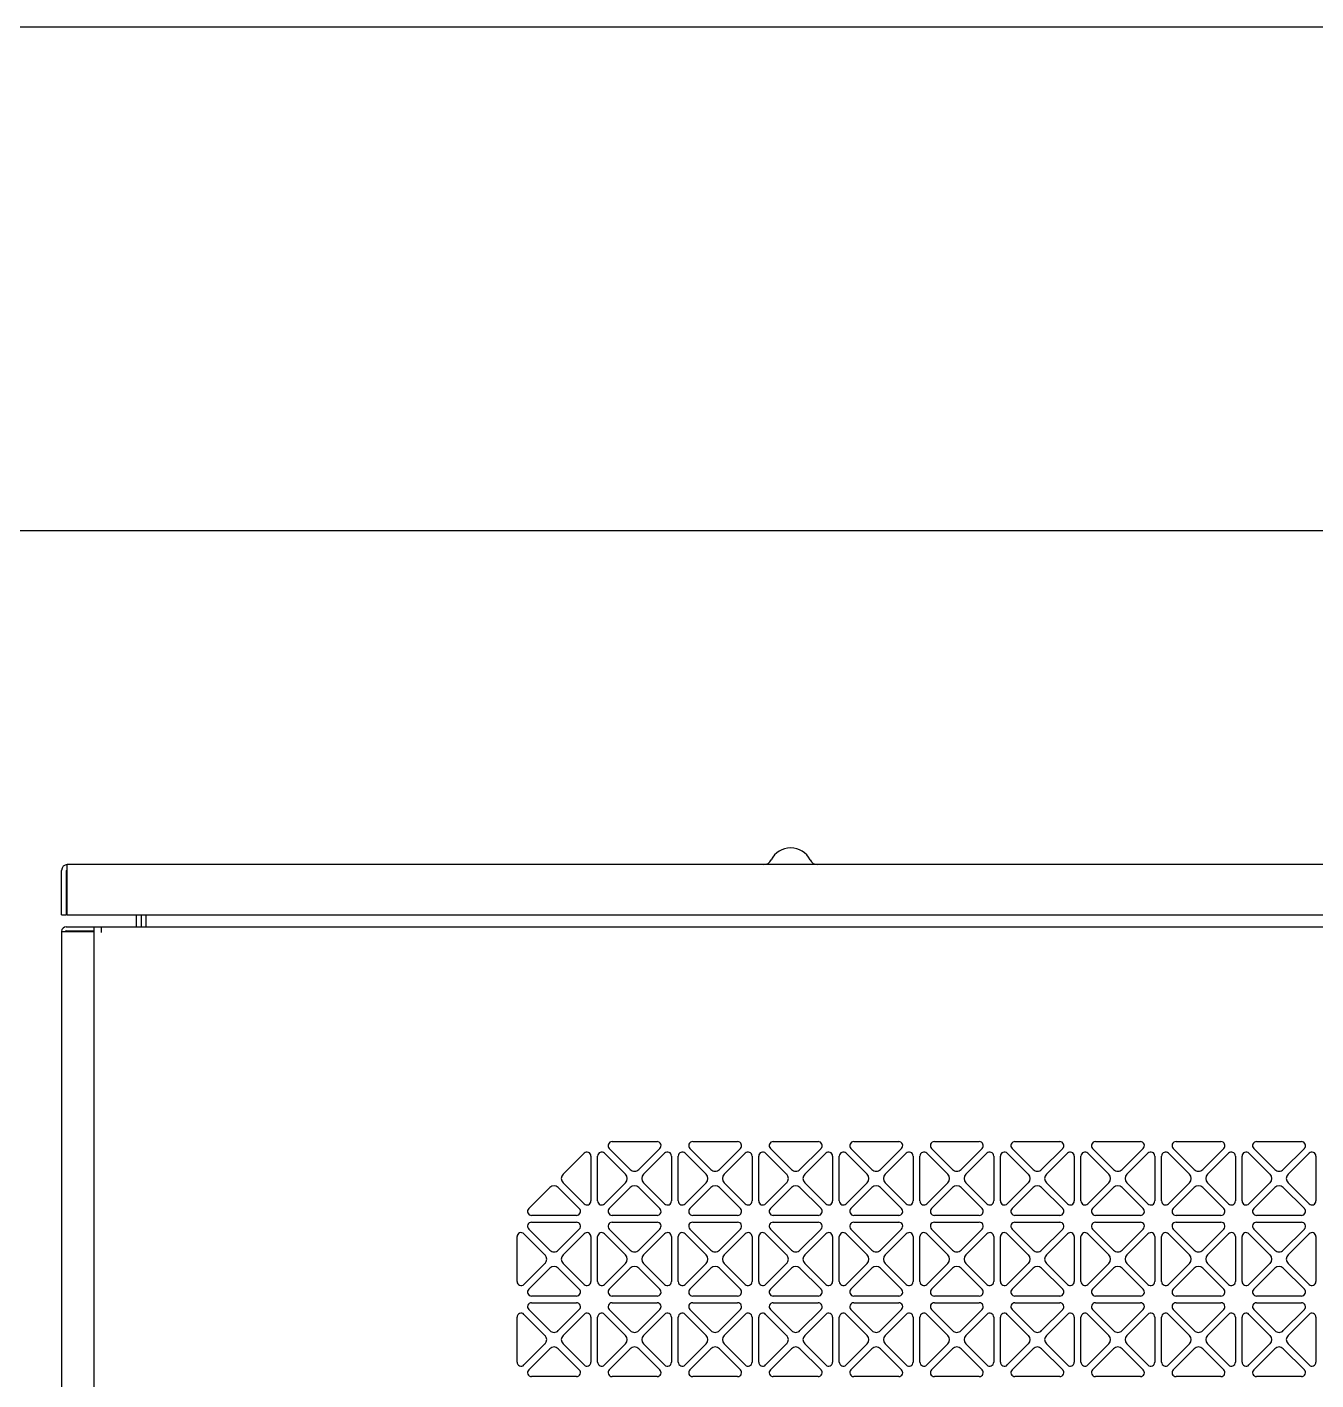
# Model space of a CAD drawing. Extents: x 59521 to 184406, y -1257 to 56672.
# Drawn here: x 69836.6 to 70220.6, y 15803.5 to 16206.5 of the extents above; entities that cross this region are included whole.
import ezdxf

# ---------------------------------------------------------------- set-up
doc = ezdxf.new("R2010")
doc.units = 0
doc.header["$MEASUREMENT"] = 0
doc.layers.get('0').update_dxf_attribs({"linetype": 'CONTINUOUS'})
for name, color, linetype in [('4215-12649_2_1_0', 7, 'CONTINUOUS'), ('4215-12649_2_2_0', 7, 'CONTINUOUS'), ('4215-12649_2_3_0', 7, 'CONTINUOUS'), ('4215-12655_1_0', 7, 'CONTINUOUS'), ('4215-12661_1_0', 7, 'CONTINUOUS'), ('WANGKONG_0', 7, 'CONTINUOUS')]:
    doc.layers.add(name, color=color, linetype=linetype)
doc.layers.add('THICK', color=7, linetype='CONTINUOUS', lineweight=0)

# ---------------------------------------------------------------- blocks, each defined once
blk = doc.blocks.new('ju77')
at = {"layer": '4215-12649_2_1_0', "color": 87, "linetype": 'Continuous'}
for p, q in [((-406.74, 462.5), (-406.74, 475.8)), ((-405.24, 462.5), (-405.24, 475.8)), ((-405.04, 462.5), (-405.04, 477.5)), ((325.96, 477.5), (-405.04, 477.5)), ((-406.74, 462.5), (-405.24, 462.5)), ((-405.04, 462.5), (325.96, 462.5))]:
    blk.add_line(p, q, dxfattribs=at)
for centre, radius, start, end in [((-189.54, 476), 6.5, 26.3878, 153.6122), ((-405.04, 475.8), 1.7, 90, 180), ((-405.04, 475.8), 0.2, 90, 180), ((-197.6, 480), 2.5, 270, 333.6122), ((-181.48, 480), 2.5, 206.3878, 270)]:
    blk.add_arc(centre, radius, start, end, dxfattribs=at)
at = {"layer": '4215-12649_2_2_0', "color": 87, "linetype": 'Continuous'}
for p, q in [((-384.54, 462.5), (-384.54, 459)), ((-383.04, 462.5), (-383.04, 459))]:
    blk.add_line(p, q, dxfattribs=at)
at = {"layer": '4215-12649_2_3_0', "color": 87, "linetype": 'Continuous'}
blk.add_line((-381.54, 459), (-381.54, 462.5), dxfattribs=at)
at = {"layer": '4215-12655_1_0', "color": 87, "linetype": 'Continuous'}
for p, q in [((-406.74, 457.6), (-406.74, -554.5)), ((-406.74, 457.6), (-397.04, 457.6)), ((-405.34, 459), (-397.04, 459)), ((-405.34, 457.8), (-397.04, 457.8))]:
    blk.add_line(p, q, dxfattribs=at)
for radius in [1.4, 0.2]:
    blk.add_arc((-405.34, 457.6), radius, 90, 180, dxfattribs=at)
at = {"layer": '4215-12661_1_0', "color": 87, "linetype": 'Continuous'}
for p, q in [((-397.04, -1554), (-397.04, 459)), ((-397.04, 459), (316.96, 459)), ((-394.84, 457.3), (-394.84, 459))]:
    blk.add_line(p, q, dxfattribs=at)
at = {"layer": 'WANGKONG_0', "color": 87, "linetype": 'Continuous'}
for p, q in [((-242.73, 395), (-229.35, 395)), ((-218.73, 395), (-205.35, 395)), ((-194.73, 395), (-181.35, 395)), ((-170.73, 395), (-157.35, 395)), ((-146.73, 395), (-133.35, 395)), ((-122.73, 395), (-109.35, 395)), ((-98.73, 395), (-85.35, 395)), ((-74.73, 395), (-61.35, 395)), ((-50.73, 395), (-37.35, 395)), ((-257.35, 385.27), (-251.09, 391.54)), ((-244.99, 391.54), (-238.73, 385.27)), ((-237.31, 386.69), (-243.58, 392.95)), ((-228.5, 392.95), (-234.77, 386.69)), ((-233.35, 385.27), (-227.09, 391.54)), ((-220.99, 391.54), (-214.73, 385.27)), ((-213.31, 386.69), (-219.58, 392.95)), ((-204.5, 392.95), (-210.77, 386.69)), ((-209.35, 385.27), (-203.09, 391.54)), ((-196.99, 391.54), (-190.73, 385.27)), ((-189.31, 386.69), (-195.58, 392.95)), ((-180.5, 392.95), (-186.77, 386.69)), ((-185.35, 385.27), (-179.09, 391.54)), ((-172.99, 391.54), (-166.73, 385.27)), ((-165.31, 386.69), (-171.58, 392.95)), ((-156.5, 392.95), (-162.77, 386.69)), ((-161.35, 385.27), (-155.09, 391.54)), ((-148.99, 391.54), (-142.73, 385.27)), ((-141.31, 386.69), (-147.58, 392.95)), ((-132.5, 392.95), (-138.77, 386.69)), ((-137.35, 385.27), (-131.09, 391.54)), ((-124.99, 391.54), (-118.73, 385.27)), ((-117.31, 386.69), (-123.58, 392.95)), ((-108.5, 392.95), (-114.77, 386.69)), ((-113.35, 385.27), (-107.09, 391.54)), ((-100.99, 391.54), (-94.73, 385.27)), ((-93.31, 386.69), (-99.58, 392.95)), ((-84.5, 392.95), (-90.77, 386.69)), ((-89.35, 385.27), (-83.09, 391.54)), ((-76.99, 391.54), (-70.73, 385.27)), ((-69.31, 386.69), (-75.58, 392.95)), ((-60.5, 392.95), (-66.77, 386.69)), ((-65.35, 385.27), (-59.09, 391.54)), ((-52.99, 391.54), (-46.73, 385.27)), ((-45.31, 386.69), (-51.58, 392.95)), ((-36.5, 392.95), (-42.77, 386.69)), ((-41.35, 385.27), (-35.09, 391.54)), ((-249.04, 390.69), (-249.04, 377.31)), ((-247.04, 377.31), (-247.04, 390.69)), ((-225.04, 390.69), (-225.04, 377.31)), ((-223.04, 377.31), (-223.04, 390.69)), ((-201.04, 390.69), (-201.04, 377.31)), ((-199.04, 377.31), (-199.04, 390.69)), ((-177.04, 390.69), (-177.04, 377.31)), ((-175.04, 377.31), (-175.04, 390.69)), ((-153.04, 390.69), (-153.04, 377.31)), ((-151.04, 377.31), (-151.04, 390.69)), ((-129.04, 390.69), (-129.04, 377.31)), ((-127.04, 377.31), (-127.04, 390.69)), ((-105.04, 390.69), (-105.04, 377.31)), ((-103.04, 377.31), (-103.04, 390.69)), ((-81.04, 390.69), (-81.04, 377.31)), ((-79.04, 377.31), (-79.04, 390.69)), ((-57.04, 390.69), (-57.04, 377.31)), ((-55.04, 377.31), (-55.04, 390.69)), ((-33.04, 390.69), (-33.04, 377.31)), ((-267.58, 375.05), (-261.31, 381.31)), ((-258.77, 381.31), (-252.5, 375.05)), ((-251.09, 376.46), (-257.35, 382.73)), ((-238.73, 382.73), (-244.99, 376.46)), ((-243.58, 375.05), (-237.31, 381.31)), ((-234.77, 381.31), (-228.5, 375.05)), ((-227.09, 376.46), (-233.35, 382.73)), ((-214.73, 382.73), (-220.99, 376.46)), ((-219.58, 375.05), (-213.31, 381.31)), ((-210.77, 381.31), (-204.5, 375.05)), ((-203.09, 376.46), (-209.35, 382.73)), ((-190.73, 382.73), (-196.99, 376.46)), ((-195.58, 375.05), (-189.31, 381.31)), ((-186.77, 381.31), (-180.5, 375.05)), ((-179.09, 376.46), (-185.35, 382.73)), ((-166.73, 382.73), (-172.99, 376.46)), ((-171.58, 375.05), (-165.31, 381.31)), ((-162.77, 381.31), (-156.5, 375.05)), ((-155.09, 376.46), (-161.35, 382.73)), ((-142.73, 382.73), (-148.99, 376.46)), ((-147.58, 375.05), (-141.31, 381.31)), ((-138.77, 381.31), (-132.5, 375.05)), ((-131.09, 376.46), (-137.35, 382.73)), ((-118.73, 382.73), (-124.99, 376.46)), ((-123.58, 375.05), (-117.31, 381.31)), ((-114.77, 381.31), (-108.5, 375.05)), ((-107.09, 376.46), (-113.35, 382.73)), ((-94.73, 382.73), (-100.99, 376.46)), ((-99.58, 375.05), (-93.31, 381.31)), ((-90.77, 381.31), (-84.5, 375.05)), ((-83.09, 376.46), (-89.35, 382.73)), ((-70.73, 382.73), (-76.99, 376.46)), ((-75.58, 375.05), (-69.31, 381.31)), ((-66.77, 381.31), (-60.5, 375.05)), ((-59.09, 376.46), (-65.35, 382.73)), ((-46.73, 382.73), (-52.99, 376.46)), ((-51.58, 375.05), (-45.31, 381.31)), ((-42.77, 381.31), (-36.5, 375.05)), ((-35.09, 376.46), (-41.35, 382.73)), ((-253.35, 373), (-266.73, 373)), ((-266.73, 371), (-253.35, 371)), ((-229.35, 373), (-242.73, 373)), ((-242.73, 371), (-229.35, 371)), ((-205.35, 373), (-218.73, 373)), ((-218.73, 371), (-205.35, 371)), ((-181.35, 373), (-194.73, 373)), ((-194.73, 371), (-181.35, 371)), ((-157.35, 373), (-170.73, 373)), ((-170.73, 371), (-157.35, 371)), ((-133.35, 373), (-146.73, 373)), ((-146.73, 371), (-133.35, 371)), ((-109.35, 373), (-122.73, 373)), ((-122.73, 371), (-109.35, 371)), ((-85.35, 373), (-98.73, 373)), ((-98.73, 371), (-85.35, 371)), ((-61.35, 373), (-74.73, 373)), ((-74.73, 371), (-61.35, 371)), ((-37.35, 373), (-50.73, 373)), ((-50.73, 371), (-37.35, 371)), ((-268.99, 367.54), (-262.73, 361.27)), ((-261.31, 362.69), (-267.58, 368.95)), ((-252.5, 368.95), (-258.77, 362.69)), ((-257.35, 361.27), (-251.09, 367.54)), ((-244.99, 367.54), (-238.73, 361.27)), ((-237.31, 362.69), (-243.58, 368.95)), ((-228.5, 368.95), (-234.77, 362.69)), ((-233.35, 361.27), (-227.09, 367.54)), ((-220.99, 367.54), (-214.73, 361.27)), ((-213.31, 362.69), (-219.58, 368.95)), ((-204.5, 368.95), (-210.77, 362.69)), ((-209.35, 361.27), (-203.09, 367.54)), ((-196.99, 367.54), (-190.73, 361.27)), ((-189.31, 362.69), (-195.58, 368.95)), ((-180.5, 368.95), (-186.77, 362.69)), ((-185.35, 361.27), (-179.09, 367.54)), ((-172.99, 367.54), (-166.73, 361.27)), ((-165.31, 362.69), (-171.58, 368.95)), ((-156.5, 368.95), (-162.77, 362.69)), ((-161.35, 361.27), (-155.09, 367.54)), ((-148.99, 367.54), (-142.73, 361.27)), ((-141.31, 362.69), (-147.58, 368.95)), ((-132.5, 368.95), (-138.77, 362.69)), ((-137.35, 361.27), (-131.09, 367.54)), ((-124.99, 367.54), (-118.73, 361.27)), ((-117.31, 362.69), (-123.58, 368.95)), ((-108.5, 368.95), (-114.77, 362.69)), ((-113.35, 361.27), (-107.09, 367.54)), ((-100.99, 367.54), (-94.73, 361.27)), ((-93.31, 362.69), (-99.58, 368.95)), ((-84.5, 368.95), (-90.77, 362.69)), ((-89.35, 361.27), (-83.09, 367.54)), ((-76.99, 367.54), (-70.73, 361.27)), ((-69.31, 362.69), (-75.58, 368.95)), ((-60.5, 368.95), (-66.77, 362.69)), ((-65.35, 361.27), (-59.09, 367.54)), ((-52.99, 367.54), (-46.73, 361.27)), ((-45.31, 362.69), (-51.58, 368.95)), ((-36.5, 368.95), (-42.77, 362.69)), ((-41.35, 361.27), (-35.09, 367.54)), ((-271.04, 353.31), (-271.04, 366.69)), ((-249.04, 366.69), (-249.04, 353.31)), ((-247.04, 353.31), (-247.04, 366.69)), ((-225.04, 366.69), (-225.04, 353.31)), ((-223.04, 353.31), (-223.04, 366.69)), ((-201.04, 366.69), (-201.04, 353.31)), ((-199.04, 353.31), (-199.04, 366.69)), ((-177.04, 366.69), (-177.04, 353.31)), ((-175.04, 353.31), (-175.04, 366.69)), ((-153.04, 366.69), (-153.04, 353.31)), ((-151.04, 353.31), (-151.04, 366.69)), ((-129.04, 366.69), (-129.04, 353.31)), ((-127.04, 353.31), (-127.04, 366.69)), ((-105.04, 366.69), (-105.04, 353.31)), ((-103.04, 353.31), (-103.04, 366.69)), ((-81.04, 366.69), (-81.04, 353.31)), ((-79.04, 353.31), (-79.04, 366.69)), ((-57.04, 366.69), (-57.04, 353.31)), ((-55.04, 353.31), (-55.04, 366.69)), ((-33.04, 366.69), (-33.04, 353.31)), ((-262.73, 358.73), (-268.99, 352.46)), ((-251.09, 352.46), (-257.35, 358.73)), ((-238.73, 358.73), (-244.99, 352.46)), ((-227.09, 352.46), (-233.35, 358.73)), ((-214.73, 358.73), (-220.99, 352.46)), ((-203.09, 352.46), (-209.35, 358.73)), ((-190.73, 358.73), (-196.99, 352.46)), ((-179.09, 352.46), (-185.35, 358.73)), ((-166.73, 358.73), (-172.99, 352.46)), ((-155.09, 352.46), (-161.35, 358.73)), ((-142.73, 358.73), (-148.99, 352.46)), ((-131.09, 352.46), (-137.35, 358.73)), ((-118.73, 358.73), (-124.99, 352.46)), ((-107.09, 352.46), (-113.35, 358.73)), ((-94.73, 358.73), (-100.99, 352.46)), ((-83.09, 352.46), (-89.35, 358.73)), ((-70.73, 358.73), (-76.99, 352.46)), ((-59.09, 352.46), (-65.35, 358.73)), ((-46.73, 358.73), (-52.99, 352.46)), ((-35.09, 352.46), (-41.35, 358.73)), ((-267.58, 351.05), (-261.31, 357.31)), ((-258.77, 357.31), (-252.5, 351.05)), ((-243.58, 351.05), (-237.31, 357.31)), ((-234.77, 357.31), (-228.5, 351.05)), ((-219.58, 351.05), (-213.31, 357.31)), ((-210.77, 357.31), (-204.5, 351.05)), ((-195.58, 351.05), (-189.31, 357.31)), ((-186.77, 357.31), (-180.5, 351.05)), ((-171.58, 351.05), (-165.31, 357.31)), ((-162.77, 357.31), (-156.5, 351.05)), ((-147.58, 351.05), (-141.31, 357.31)), ((-138.77, 357.31), (-132.5, 351.05)), ((-123.58, 351.05), (-117.31, 357.31)), ((-114.77, 357.31), (-108.5, 351.05)), ((-99.58, 351.05), (-93.31, 357.31)), ((-90.77, 357.31), (-84.5, 351.05)), ((-75.58, 351.05), (-69.31, 357.31)), ((-66.77, 357.31), (-60.5, 351.05)), ((-51.58, 351.05), (-45.31, 357.31)), ((-42.77, 357.31), (-36.5, 351.05)), ((-253.35, 349), (-266.73, 349)), ((-266.73, 347), (-253.35, 347)), ((-229.35, 349), (-242.73, 349)), ((-242.73, 347), (-229.35, 347)), ((-205.35, 349), (-218.73, 349)), ((-218.73, 347), (-205.35, 347)), ((-181.35, 349), (-194.73, 349)), ((-194.73, 347), (-181.35, 347)), ((-157.35, 349), (-170.73, 349)), ((-170.73, 347), (-157.35, 347)), ((-133.35, 349), (-146.73, 349)), ((-146.73, 347), (-133.35, 347)), ((-109.35, 349), (-122.73, 349)), ((-122.73, 347), (-109.35, 347)), ((-85.35, 349), (-98.73, 349)), ((-98.73, 347), (-85.35, 347)), ((-61.35, 349), (-74.73, 349)), ((-74.73, 347), (-61.35, 347)), ((-37.35, 349), (-50.73, 349)), ((-50.73, 347), (-37.35, 347)), ((-271.04, 329.31), (-271.04, 342.69)), ((-268.99, 343.54), (-262.73, 337.27)), ((-261.31, 338.69), (-267.58, 344.95)), ((-252.5, 344.95), (-258.77, 338.69)), ((-257.35, 337.27), (-251.09, 343.54)), ((-249.04, 342.69), (-249.04, 329.31)), ((-247.04, 329.31), (-247.04, 342.69)), ((-244.99, 343.54), (-238.73, 337.27)), ((-237.31, 338.69), (-243.58, 344.95)), ((-228.5, 344.95), (-234.77, 338.69)), ((-233.35, 337.27), (-227.09, 343.54)), ((-225.04, 342.69), (-225.04, 329.31)), ((-223.04, 329.31), (-223.04, 342.69)), ((-220.99, 343.54), (-214.73, 337.27)), ((-213.31, 338.69), (-219.58, 344.95)), ((-204.5, 344.95), (-210.77, 338.69)), ((-209.35, 337.27), (-203.09, 343.54)), ((-201.04, 342.69), (-201.04, 329.31)), ((-199.04, 329.31), (-199.04, 342.69)), ((-196.99, 343.54), (-190.73, 337.27)), ((-189.31, 338.69), (-195.58, 344.95)), ((-180.5, 344.95), (-186.77, 338.69)), ((-185.35, 337.27), (-179.09, 343.54)), ((-177.04, 342.69), (-177.04, 329.31)), ((-175.04, 329.31), (-175.04, 342.69)), ((-172.99, 343.54), (-166.73, 337.27)), ((-165.31, 338.69), (-171.58, 344.95)), ((-156.5, 344.95), (-162.77, 338.69)), ((-161.35, 337.27), (-155.09, 343.54)), ((-153.04, 342.69), (-153.04, 329.31)), ((-151.04, 329.31), (-151.04, 342.69)), ((-148.99, 343.54), (-142.73, 337.27)), ((-141.31, 338.69), (-147.58, 344.95)), ((-132.5, 344.95), (-138.77, 338.69)), ((-137.35, 337.27), (-131.09, 343.54)), ((-129.04, 342.69), (-129.04, 329.31)), ((-127.04, 329.31), (-127.04, 342.69)), ((-124.99, 343.54), (-118.73, 337.27)), ((-117.31, 338.69), (-123.58, 344.95)), ((-108.5, 344.95), (-114.77, 338.69)), ((-113.35, 337.27), (-107.09, 343.54)), ((-105.04, 342.69), (-105.04, 329.31)), ((-103.04, 329.31), (-103.04, 342.69)), ((-100.99, 343.54), (-94.73, 337.27)), ((-93.31, 338.69), (-99.58, 344.95)), ((-84.5, 344.95), (-90.77, 338.69)), ((-89.35, 337.27), (-83.09, 343.54)), ((-81.04, 342.69), (-81.04, 329.31)), ((-79.04, 329.31), (-79.04, 342.69)), ((-76.99, 343.54), (-70.73, 337.27)), ((-69.31, 338.69), (-75.58, 344.95)), ((-60.5, 344.95), (-66.77, 338.69)), ((-65.35, 337.27), (-59.09, 343.54)), ((-57.04, 342.69), (-57.04, 329.31)), ((-55.04, 329.31), (-55.04, 342.69)), ((-52.99, 343.54), (-46.73, 337.27)), ((-45.31, 338.69), (-51.58, 344.95)), ((-36.5, 344.95), (-42.77, 338.69)), ((-41.35, 337.27), (-35.09, 343.54)), ((-33.04, 342.69), (-33.04, 329.31)), ((-262.73, 334.73), (-268.99, 328.46)), ((-251.09, 328.46), (-257.35, 334.73)), ((-238.73, 334.73), (-244.99, 328.46)), ((-227.09, 328.46), (-233.35, 334.73)), ((-214.73, 334.73), (-220.99, 328.46)), ((-203.09, 328.46), (-209.35, 334.73)), ((-190.73, 334.73), (-196.99, 328.46)), ((-179.09, 328.46), (-185.35, 334.73)), ((-166.73, 334.73), (-172.99, 328.46)), ((-155.09, 328.46), (-161.35, 334.73)), ((-142.73, 334.73), (-148.99, 328.46)), ((-131.09, 328.46), (-137.35, 334.73)), ((-118.73, 334.73), (-124.99, 328.46)), ((-107.09, 328.46), (-113.35, 334.73)), ((-94.73, 334.73), (-100.99, 328.46)), ((-83.09, 328.46), (-89.35, 334.73)), ((-70.73, 334.73), (-76.99, 328.46)), ((-59.09, 328.46), (-65.35, 334.73)), ((-46.73, 334.73), (-52.99, 328.46)), ((-35.09, 328.46), (-41.35, 334.73)), ((-267.58, 327.05), (-261.31, 333.31)), ((-258.77, 333.31), (-252.5, 327.05)), ((-243.58, 327.05), (-237.31, 333.31)), ((-234.77, 333.31), (-228.5, 327.05)), ((-219.58, 327.05), (-213.31, 333.31)), ((-210.77, 333.31), (-204.5, 327.05)), ((-195.58, 327.05), (-189.31, 333.31)), ((-186.77, 333.31), (-180.5, 327.05)), ((-171.58, 327.05), (-165.31, 333.31)), ((-162.77, 333.31), (-156.5, 327.05)), ((-147.58, 327.05), (-141.31, 333.31)), ((-138.77, 333.31), (-132.5, 327.05)), ((-123.58, 327.05), (-117.31, 333.31)), ((-114.77, 333.31), (-108.5, 327.05)), ((-99.58, 327.05), (-93.31, 333.31)), ((-90.77, 333.31), (-84.5, 327.05)), ((-75.58, 327.05), (-69.31, 333.31)), ((-66.77, 333.31), (-60.5, 327.05)), ((-51.58, 327.05), (-45.31, 333.31)), ((-42.77, 333.31), (-36.5, 327.05)), ((-253.35, 325), (-266.73, 325)), ((-229.35, 325), (-242.73, 325)), ((-205.35, 325), (-218.73, 325)), ((-181.35, 325), (-194.73, 325)), ((-157.35, 325), (-170.73, 325)), ((-133.35, 325), (-146.73, 325)), ((-109.35, 325), (-122.73, 325)), ((-85.35, 325), (-98.73, 325)), ((-61.35, 325), (-74.73, 325)), ((-37.35, 325), (-50.73, 325))]:
    blk.add_line(p, q, dxfattribs=at)
for centre, radius, start, end in [((-242.73, 393.8), 1.2, 90, 225), ((-229.35, 393.8), 1.2, 315, 90), ((-218.73, 393.8), 1.2, 90, 225), ((-205.35, 393.8), 1.2, 315, 90), ((-194.73, 393.8), 1.2, 90, 225), ((-181.35, 393.8), 1.2, 315, 90), ((-170.73, 393.8), 1.2, 90, 225), ((-157.35, 393.8), 1.2, 315, 90), ((-146.73, 393.8), 1.2, 90, 225), ((-133.35, 393.8), 1.2, 315, 90), ((-122.73, 393.8), 1.2, 90, 225), ((-109.35, 393.8), 1.2, 315, 90), ((-98.73, 393.8), 1.2, 90, 225), ((-85.35, 393.8), 1.2, 315, 90), ((-74.73, 393.8), 1.2, 90, 225), ((-61.35, 393.8), 1.2, 315, 90), ((-50.73, 393.8), 1.2, 90, 225), ((-37.35, 393.8), 1.2, 315, 90), ((-250.24, 390.69), 1.2, 0, 135), ((-245.84, 390.69), 1.2, 45, 180), ((-226.24, 390.69), 1.2, 0, 135), ((-221.84, 390.69), 1.2, 45, 180), ((-202.24, 390.69), 1.2, 0, 135), ((-197.84, 390.69), 1.2, 45, 180), ((-178.24, 390.69), 1.2, 0, 135), ((-173.84, 390.69), 1.2, 45, 180), ((-154.24, 390.69), 1.2, 0, 135), ((-149.84, 390.69), 1.2, 45, 180), ((-130.24, 390.69), 1.2, 0, 135), ((-125.84, 390.69), 1.2, 45, 180), ((-106.24, 390.69), 1.2, 0, 135), ((-101.84, 390.69), 1.2, 45, 180), ((-82.24, 390.69), 1.2, 0, 135), ((-77.84, 390.69), 1.2, 45, 180), ((-58.24, 390.69), 1.2, 0, 135), ((-53.84, 390.69), 1.2, 45, 180), ((-34.24, 390.69), 1.2, 0, 135), ((-256.08, 384), 1.8, 135, 225), ((-240, 384), 1.8, 315, 45), ((-236.04, 387.96), 1.8, 225, 315), ((-232.08, 384), 1.8, 135, 225), ((-216, 384), 1.8, 315, 45), ((-212.04, 387.96), 1.8, 225, 315), ((-208.08, 384), 1.8, 135, 225), ((-192, 384), 1.8, 315, 45), ((-188.04, 387.96), 1.8, 225, 315), ((-184.08, 384), 1.8, 135, 225), ((-168, 384), 1.8, 315, 45), ((-164.04, 387.96), 1.8, 225, 315), ((-160.08, 384), 1.8, 135, 225), ((-144, 384), 1.8, 315, 45), ((-140.04, 387.96), 1.8, 225, 315), ((-136.08, 384), 1.8, 135, 225), ((-120, 384), 1.8, 315, 45), ((-116.04, 387.96), 1.8, 225, 315), ((-112.08, 384), 1.8, 135, 225), ((-96, 384), 1.8, 315, 45), ((-92.04, 387.96), 1.8, 225, 315), ((-88.08, 384), 1.8, 135, 225), ((-72, 384), 1.8, 315, 45), ((-68.04, 387.96), 1.8, 225, 315), ((-64.08, 384), 1.8, 135, 225), ((-48, 384), 1.8, 315, 45), ((-44.04, 387.96), 1.8, 225, 315), ((-40.08, 384), 1.8, 135, 225), ((-260.04, 380.04), 1.8, 45, 135), ((-236.04, 380.04), 1.8, 45, 135), ((-212.04, 380.04), 1.8, 45, 135), ((-188.04, 380.04), 1.8, 45, 135), ((-164.04, 380.04), 1.8, 45, 135), ((-140.04, 380.04), 1.8, 45, 135), ((-116.04, 380.04), 1.8, 45, 135), ((-92.04, 380.04), 1.8, 45, 135), ((-68.04, 380.04), 1.8, 45, 135), ((-44.04, 380.04), 1.8, 45, 135), ((-266.73, 374.2), 1.2, 135, 270), ((-253.35, 374.2), 1.2, 270, 45), ((-250.24, 377.31), 1.2, 225, 0), ((-245.84, 377.31), 1.2, 180, 315), ((-242.73, 374.2), 1.2, 135, 270), ((-229.35, 374.2), 1.2, 270, 45), ((-226.24, 377.31), 1.2, 225, 0), ((-221.84, 377.31), 1.2, 180, 315), ((-218.73, 374.2), 1.2, 135, 270), ((-205.35, 374.2), 1.2, 270, 45), ((-202.24, 377.31), 1.2, 225, 0), ((-197.84, 377.31), 1.2, 180, 315), ((-194.73, 374.2), 1.2, 135, 270), ((-181.35, 374.2), 1.2, 270, 45), ((-178.24, 377.31), 1.2, 225, 0), ((-173.84, 377.31), 1.2, 180, 315), ((-170.73, 374.2), 1.2, 135, 270), ((-157.35, 374.2), 1.2, 270, 45), ((-154.24, 377.31), 1.2, 225, 0), ((-149.84, 377.31), 1.2, 180, 315), ((-146.73, 374.2), 1.2, 135, 270), ((-133.35, 374.2), 1.2, 270, 45), ((-130.24, 377.31), 1.2, 225, 0), ((-125.84, 377.31), 1.2, 180, 315), ((-122.73, 374.2), 1.2, 135, 270), ((-109.35, 374.2), 1.2, 270, 45), ((-106.24, 377.31), 1.2, 225, 0), ((-101.84, 377.31), 1.2, 180, 315), ((-98.73, 374.2), 1.2, 135, 270), ((-85.35, 374.2), 1.2, 270, 45), ((-82.24, 377.31), 1.2, 225, 0), ((-77.84, 377.31), 1.2, 180, 315), ((-74.73, 374.2), 1.2, 135, 270), ((-61.35, 374.2), 1.2, 270, 45), ((-58.24, 377.31), 1.2, 225, 0), ((-53.84, 377.31), 1.2, 180, 315), ((-50.73, 374.2), 1.2, 135, 270), ((-37.35, 374.2), 1.2, 270, 45), ((-34.24, 377.31), 1.2, 225, 0), ((-266.73, 369.8), 1.2, 90, 225), ((-253.35, 369.8), 1.2, 315, 90), ((-242.73, 369.8), 1.2, 90, 225), ((-229.35, 369.8), 1.2, 315, 90), ((-218.73, 369.8), 1.2, 90, 225), ((-205.35, 369.8), 1.2, 315, 90), ((-194.73, 369.8), 1.2, 90, 225), ((-181.35, 369.8), 1.2, 315, 90), ((-170.73, 369.8), 1.2, 90, 225), ((-157.35, 369.8), 1.2, 315, 90), ((-146.73, 369.8), 1.2, 90, 225), ((-133.35, 369.8), 1.2, 315, 90), ((-122.73, 369.8), 1.2, 90, 225), ((-109.35, 369.8), 1.2, 315, 90), ((-98.73, 369.8), 1.2, 90, 225), ((-85.35, 369.8), 1.2, 315, 90), ((-74.73, 369.8), 1.2, 90, 225), ((-61.35, 369.8), 1.2, 315, 90), ((-50.73, 369.8), 1.2, 90, 225), ((-37.35, 369.8), 1.2, 315, 90), ((-269.84, 366.69), 1.2, 45, 180), ((-250.24, 366.69), 1.2, 0, 135), ((-245.84, 366.69), 1.2, 45, 180), ((-226.24, 366.69), 1.2, 0, 135), ((-221.84, 366.69), 1.2, 45, 180), ((-202.24, 366.69), 1.2, 0, 135), ((-197.84, 366.69), 1.2, 45, 180), ((-178.24, 366.69), 1.2, 0, 135), ((-173.84, 366.69), 1.2, 45, 180), ((-154.24, 366.69), 1.2, 0, 135), ((-149.84, 366.69), 1.2, 45, 180), ((-130.24, 366.69), 1.2, 0, 135), ((-125.84, 366.69), 1.2, 45, 180), ((-106.24, 366.69), 1.2, 0, 135), ((-101.84, 366.69), 1.2, 45, 180), ((-82.24, 366.69), 1.2, 0, 135), ((-77.84, 366.69), 1.2, 45, 180), ((-58.24, 366.69), 1.2, 0, 135), ((-53.84, 366.69), 1.2, 45, 180), ((-34.24, 366.69), 1.2, 0, 135), ((-264, 360), 1.8, 315, 45), ((-260.04, 363.96), 1.8, 225, 315), ((-256.08, 360), 1.8, 135, 225), ((-240, 360), 1.8, 315, 45), ((-236.04, 363.96), 1.8, 225, 315), ((-232.08, 360), 1.8, 135, 225), ((-216, 360), 1.8, 315, 45), ((-212.04, 363.96), 1.8, 225, 315), ((-208.08, 360), 1.8, 135, 225), ((-192, 360), 1.8, 315, 45), ((-188.04, 363.96), 1.8, 225, 315), ((-184.08, 360), 1.8, 135, 225), ((-168, 360), 1.8, 315, 45), ((-164.04, 363.96), 1.8, 225, 315), ((-160.08, 360), 1.8, 135, 225), ((-144, 360), 1.8, 315, 45), ((-140.04, 363.96), 1.8, 225, 315), ((-136.08, 360), 1.8, 135, 225), ((-120, 360), 1.8, 315, 45), ((-116.04, 363.96), 1.8, 225, 315), ((-112.08, 360), 1.8, 135, 225), ((-96, 360), 1.8, 315, 45), ((-92.04, 363.96), 1.8, 225, 315), ((-88.08, 360), 1.8, 135, 225), ((-72, 360), 1.8, 315, 45), ((-68.04, 363.96), 1.8, 225, 315), ((-64.08, 360), 1.8, 135, 225), ((-48, 360), 1.8, 315, 45), ((-44.04, 363.96), 1.8, 225, 315), ((-40.08, 360), 1.8, 135, 225), ((-260.04, 356.04), 1.8, 45, 135), ((-236.04, 356.04), 1.8, 45, 135), ((-212.04, 356.04), 1.8, 45, 135), ((-188.04, 356.04), 1.8, 45, 135), ((-164.04, 356.04), 1.8, 45, 135), ((-140.04, 356.04), 1.8, 45, 135), ((-116.04, 356.04), 1.8, 45, 135), ((-92.04, 356.04), 1.8, 45, 135), ((-68.04, 356.04), 1.8, 45, 135), ((-44.04, 356.04), 1.8, 45, 135), ((-269.84, 353.31), 1.2, 180, 315), ((-266.73, 350.2), 1.2, 135, 270), ((-253.35, 350.2), 1.2, 270, 45), ((-250.24, 353.31), 1.2, 225, 0), ((-245.84, 353.31), 1.2, 180, 315), ((-242.73, 350.2), 1.2, 135, 270), ((-229.35, 350.2), 1.2, 270, 45), ((-226.24, 353.31), 1.2, 225, 0), ((-221.84, 353.31), 1.2, 180, 315), ((-218.73, 350.2), 1.2, 135, 270), ((-205.35, 350.2), 1.2, 270, 45), ((-202.24, 353.31), 1.2, 225, 0), ((-197.84, 353.31), 1.2, 180, 315), ((-194.73, 350.2), 1.2, 135, 270), ((-181.35, 350.2), 1.2, 270, 45), ((-178.24, 353.31), 1.2, 225, 0), ((-173.84, 353.31), 1.2, 180, 315), ((-170.73, 350.2), 1.2, 135, 270), ((-157.35, 350.2), 1.2, 270, 45), ((-154.24, 353.31), 1.2, 225, 0), ((-149.84, 353.31), 1.2, 180, 315), ((-146.73, 350.2), 1.2, 135, 270), ((-133.35, 350.2), 1.2, 270, 45), ((-130.24, 353.31), 1.2, 225, 0), ((-125.84, 353.31), 1.2, 180, 315), ((-122.73, 350.2), 1.2, 135, 270), ((-109.35, 350.2), 1.2, 270, 45), ((-106.24, 353.31), 1.2, 225, 0), ((-101.84, 353.31), 1.2, 180, 315), ((-98.73, 350.2), 1.2, 135, 270), ((-85.35, 350.2), 1.2, 270, 45), ((-82.24, 353.31), 1.2, 225, 0), ((-77.84, 353.31), 1.2, 180, 315), ((-74.73, 350.2), 1.2, 135, 270), ((-61.35, 350.2), 1.2, 270, 45), ((-58.24, 353.31), 1.2, 225, 0), ((-53.84, 353.31), 1.2, 180, 315), ((-50.73, 350.2), 1.2, 135, 270), ((-37.35, 350.2), 1.2, 270, 45), ((-34.24, 353.31), 1.2, 225, 0), ((-266.73, 345.8), 1.2, 90, 225), ((-253.35, 345.8), 1.2, 315, 90), ((-242.73, 345.8), 1.2, 90, 225), ((-229.35, 345.8), 1.2, 315, 90), ((-218.73, 345.8), 1.2, 90, 225), ((-205.35, 345.8), 1.2, 315, 90), ((-194.73, 345.8), 1.2, 90, 225), ((-181.35, 345.8), 1.2, 315, 90), ((-170.73, 345.8), 1.2, 90, 225), ((-157.35, 345.8), 1.2, 315, 90), ((-146.73, 345.8), 1.2, 90, 225), ((-133.35, 345.8), 1.2, 315, 90), ((-122.73, 345.8), 1.2, 90, 225), ((-109.35, 345.8), 1.2, 315, 90), ((-98.73, 345.8), 1.2, 90, 225), ((-85.35, 345.8), 1.2, 315, 90), ((-74.73, 345.8), 1.2, 90, 225), ((-61.35, 345.8), 1.2, 315, 90), ((-50.73, 345.8), 1.2, 90, 225), ((-37.35, 345.8), 1.2, 315, 90), ((-269.84, 342.69), 1.2, 45, 180), ((-250.24, 342.69), 1.2, 0, 135), ((-245.84, 342.69), 1.2, 45, 180), ((-226.24, 342.69), 1.2, 0, 135), ((-221.84, 342.69), 1.2, 45, 180), ((-202.24, 342.69), 1.2, 0, 135), ((-197.84, 342.69), 1.2, 45, 180), ((-178.24, 342.69), 1.2, 0, 135), ((-173.84, 342.69), 1.2, 45, 180), ((-154.24, 342.69), 1.2, 0, 135), ((-149.84, 342.69), 1.2, 45, 180), ((-130.24, 342.69), 1.2, 0, 135), ((-125.84, 342.69), 1.2, 45, 180), ((-106.24, 342.69), 1.2, 0, 135), ((-101.84, 342.69), 1.2, 45, 180), ((-82.24, 342.69), 1.2, 0, 135), ((-77.84, 342.69), 1.2, 45, 180), ((-58.24, 342.69), 1.2, 0, 135), ((-53.84, 342.69), 1.2, 45, 180), ((-34.24, 342.69), 1.2, 0, 135), ((-260.04, 339.96), 1.8, 225, 315), ((-236.04, 339.96), 1.8, 225, 315), ((-212.04, 339.96), 1.8, 225, 315), ((-188.04, 339.96), 1.8, 225, 315), ((-164.04, 339.96), 1.8, 225, 315), ((-140.04, 339.96), 1.8, 225, 315), ((-116.04, 339.96), 1.8, 225, 315), ((-92.04, 339.96), 1.8, 225, 315), ((-68.04, 339.96), 1.8, 225, 315), ((-44.04, 339.96), 1.8, 225, 315), ((-264, 336), 1.8, 315, 45), ((-256.08, 336), 1.8, 135, 225), ((-240, 336), 1.8, 315, 45), ((-232.08, 336), 1.8, 135, 225), ((-216, 336), 1.8, 315, 45), ((-208.08, 336), 1.8, 135, 225), ((-192, 336), 1.8, 315, 45), ((-184.08, 336), 1.8, 135, 225), ((-168, 336), 1.8, 315, 45), ((-160.08, 336), 1.8, 135, 225), ((-144, 336), 1.8, 315, 45), ((-136.08, 336), 1.8, 135, 225), ((-120, 336), 1.8, 315, 45), ((-112.08, 336), 1.8, 135, 225), ((-96, 336), 1.8, 315, 45), ((-88.08, 336), 1.8, 135, 225), ((-72, 336), 1.8, 315, 45), ((-64.08, 336), 1.8, 135, 225), ((-48, 336), 1.8, 315, 45), ((-40.08, 336), 1.8, 135, 225), ((-260.04, 332.04), 1.8, 45, 135), ((-236.04, 332.04), 1.8, 45, 135), ((-212.04, 332.04), 1.8, 45, 135), ((-188.04, 332.04), 1.8, 45, 135), ((-164.04, 332.04), 1.8, 45, 135), ((-140.04, 332.04), 1.8, 45, 135), ((-116.04, 332.04), 1.8, 45, 135), ((-92.04, 332.04), 1.8, 45, 135), ((-68.04, 332.04), 1.8, 45, 135), ((-44.04, 332.04), 1.8, 45, 135), ((-269.84, 329.31), 1.2, 180, 315), ((-266.73, 326.2), 1.2, 135, 270), ((-253.35, 326.2), 1.2, 270, 45), ((-250.24, 329.31), 1.2, 225, 0), ((-245.84, 329.31), 1.2, 180, 315), ((-242.73, 326.2), 1.2, 135, 270), ((-229.35, 326.2), 1.2, 270, 45), ((-226.24, 329.31), 1.2, 225, 0), ((-221.84, 329.31), 1.2, 180, 315), ((-218.73, 326.2), 1.2, 135, 270), ((-205.35, 326.2), 1.2, 270, 45), ((-202.24, 329.31), 1.2, 225, 0), ((-197.84, 329.31), 1.2, 180, 315), ((-194.73, 326.2), 1.2, 135, 270), ((-181.35, 326.2), 1.2, 270, 45), ((-178.24, 329.31), 1.2, 225, 0), ((-173.84, 329.31), 1.2, 180, 315), ((-170.73, 326.2), 1.2, 135, 270), ((-157.35, 326.2), 1.2, 270, 45), ((-154.24, 329.31), 1.2, 225, 0), ((-149.84, 329.31), 1.2, 180, 315), ((-146.73, 326.2), 1.2, 135, 270), ((-133.35, 326.2), 1.2, 270, 45), ((-130.24, 329.31), 1.2, 225, 0), ((-125.84, 329.31), 1.2, 180, 315), ((-122.73, 326.2), 1.2, 135, 270), ((-109.35, 326.2), 1.2, 270, 45), ((-106.24, 329.31), 1.2, 225, 0), ((-101.84, 329.31), 1.2, 180, 315), ((-98.73, 326.2), 1.2, 135, 270), ((-85.35, 326.2), 1.2, 270, 45), ((-82.24, 329.31), 1.2, 225, 0), ((-77.84, 329.31), 1.2, 180, 315), ((-74.73, 326.2), 1.2, 135, 270), ((-61.35, 326.2), 1.2, 270, 45), ((-58.24, 329.31), 1.2, 225, 0), ((-53.84, 329.31), 1.2, 180, 315), ((-50.73, 326.2), 1.2, 135, 270), ((-37.35, 326.2), 1.2, 270, 45), ((-34.24, 329.31), 1.2, 225, 0)]:
    blk.add_arc(centre, radius, start, end, dxfattribs=at)

msp = doc.modelspace()

# ---------------------------------------------------------------- linework, layer by layer
at = {"layer": 'THICK', "lineweight": -3}
msp.add_lwpolyline([(77414.239, 16056.528), (77414.239, 16119.528), (77390.239, 16119.528), (77390.239, 16206.528), (65554.239, 16206.528), (65554.239, 16119.528), (65530.239, 16119.528), (65530.239, 16056.528)], close=True, dxfattribs=at)

# ---------------------------------------------------------------- block references
msp.add_blockref('ju77', (70253.641, 15479.528))

doc.saveas('drawing.dxf')
